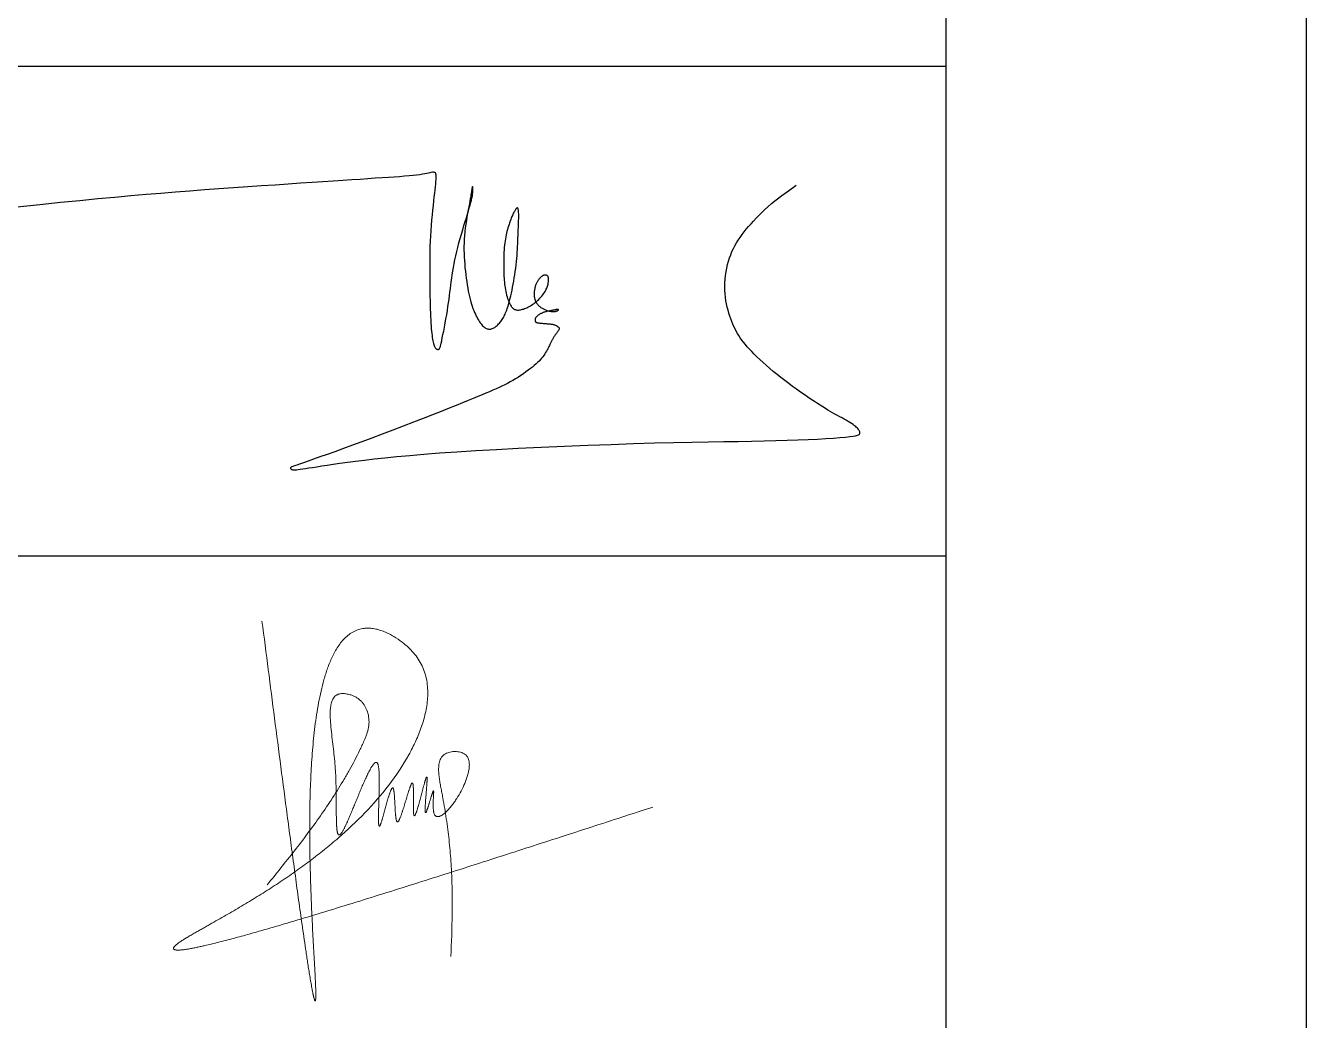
# Model space of a CAD drawing. Header units: millimetres. Extents: x 886808 to 1650903, y -1008069 to 230892.
# Drawn here: x 1070832 to 1074864, y -415841 to -412710 of the extents above; entities that cross this region are included whole.
import ezdxf

# ---------------------------------------------------------------- set-up
doc = ezdxf.new("R2010")
doc.units = ezdxf.units.MM
doc.layers.add('A-Wall', color=113, linetype='Continuous', lineweight=30)
doc.layers.add('G-ANNO-TTLB', color=6, linetype='Continuous', lineweight=18)
for name, color, linetype in [('CUA', 75, 'Continuous'), ('i_Chu', 9, 'Continuous'), ('TUONG', 1, 'Continuous')]:
    doc.layers.add(name, color=color, linetype=linetype)

# ---------------------------------------------------------------- blocks, each defined once
blk = doc.blocks.new('chu ky Y')
at = {"layer": 'i_Chu'}
blk.add_lwpolyline([(555891.4, 496110.2), (556042.5, 496132.7), (556180.5, 496152.2), (556306.6, 496169), (556421.6, 496183.4), (556526.7, 496195.7), (556622.9, 496206.4), (556711.1, 496215.6), (556792.5, 496223.8), (556867.9, 496231.2), (556938.2, 496238), (557004.3, 496244.2), (557066.8, 496249.8), (557126.7, 496255.1), (557184.6, 496260), (557241.4, 496264.6), (557297.9, 496269), (557354.7, 496273.3), (557411.5, 496277.5), (557468, 496281.5), (557523.6, 496285.3), (557578.1, 496289), (557630.9, 496292.6), (557681.6, 496296), (557729.9, 496299.2), (557775.3, 496302.2), (557817.9, 496305), (557857.9, 496307.7), (557895.3, 496310.2), (557930.4, 496312.6), (557963.1, 496314.7), (557993.7, 496316.8), (558022.2, 496318.7), (558048.9, 496320.4), (558073.6, 496322.1), (558096.5, 496323.7), (558117.5, 496325.2), (558136.7, 496326.7), (558154.1, 496328.2), (558169.8, 496329.7), (558183.8, 496331.3), (558196, 496333), (558206.7, 496334.8), (558215.9, 496336.4), (558223.9, 496338), (558230.6, 496339.5), (558236.4, 496340.7), (558241.2, 496341.6), (558245.3, 496342.2), (558248.8, 496342.4), (558251.7, 496342.1), (558254, 496341.2), (558255.8, 496339.7), (558257.2, 496337.5), (558258.2, 496334.4), (558258.7, 496330.5), (558259, 496325.6), (558258.9, 496319.7), (558258.6, 496312.7), (558258, 496304.6), (558257.1, 496295.2), (558256, 496284.7), (558254.7, 496272.8), (558253.3, 496259.6), (558251.6, 496245), (558249.8, 496229.1), (558247.9, 496211.8), (558246, 496193.6), (558244.1, 496174.4), (558242.3, 496154.6), (558240.6, 496134.3), (558239, 496113.7), (558237.7, 496093), (558236.7, 496072.4), (558236, 496051.9), (558235.4, 496031.5), (558235.1, 496011.2), (558234.9, 495991.1), (558234.9, 495971.2), (558234.9, 495951.4), (558235.1, 495931.9), (558235.2, 495912.5), (558235.5, 495893.5), (558235.7, 495874.9), (558236, 495856.8), (558236.4, 495839.3), (558236.8, 495822.5), (558237.2, 495806.5), (558237.7, 495791.4), (558238.3, 495777.2), (558238.9, 495764.1), (558239.6, 495751.8), (558240.4, 495740.4), (558241.2, 495729.9), (558242, 495720.2), (558243, 495711.2), (558244, 495703), (558245.1, 495695.5), (558246.3, 495688.7), (558247.5, 495682.6), (558248.8, 495677.1), (558250, 495672.2), (558251.3, 495667.9), (558252.6, 495664.2), (558253.8, 495661), (558255.1, 495658.3), (558256.3, 495656.1), (558257.5, 495654.3), (558258.6, 495652.9), (558259.8, 495651.8), (558260.9, 495650.9), (558262.1, 495650.3), (558263.2, 495649.8), (558264.4, 495649.4), (558265.6, 495649.2), (558266.7, 495649.1), (558267.8, 495649.1), (558268.9, 495649.2), (558270, 495649.5), (558271, 495650), (558272, 495650.6), (558272.9, 495651.5), (558273.8, 495652.8), (558274.7, 495654.7), (558275.7, 495657.6), (558276.9, 495661.6), (558278.3, 495667), (558280, 495674.1), (558281.9, 495683), (558284.3, 495694), (558286.9, 495706.7), (558289.7, 495720.9), (558292.6, 495736.1), (558295.6, 495752.1), (558298.5, 495768.4), (558301.4, 495784.8), (558304, 495800.8), (558306.3, 495816.2), (558308.5, 495831), (558310.4, 495845.3), (558312.2, 495859.3), (558313.9, 495873), (558315.6, 495886.5), (558317.3, 495900), (558319.1, 495913.5), (558321, 495927.1), (558323, 495941), (558325.3, 495955.1), (558327.8, 495969.5), (558330.5, 495984.2), (558333.6, 495999.4), (558337, 496015), (558340.7, 496031.1), (558344.9, 496047.8), (558349.4, 496064.8), (558354.1, 496082), (558359, 496099.1), (558363.9, 496116), (558368.8, 496132.5), (558373.6, 496148.3), (558378.1, 496163.2), (558382.3, 496177.2), (558386.2, 496190.1), (558389.8, 496202.1), (558393, 496213.1), (558395.8, 496223.3), (558398.2, 496232.6), (558400.2, 496241.1), (558401.7, 496248.9), (558402.8, 496255.9), (558403.6, 496262.2), (558404, 496267.7), (558404.1, 496272.6), (558404, 496276.6), (558403.8, 496279.9), (558403.4, 496282.5), (558403, 496284.3), (558402.6, 496285.3), (558402.3, 496285.6), (558401.9, 496285.1), (558401.5, 496284), (558401.1, 496282.2), (558400.6, 496279.8), (558400.1, 496276.8), (558399.6, 496273.2), (558398.9, 496269.1), (558398.2, 496264.3), (558397.3, 496258.8), (558396.3, 496252.6), (558395.1, 496245.4), (558393.7, 496237.4), (558392, 496228.3), (558390.1, 496218.1), (558388, 496206.7), (558385.6, 496194.3), (558383.1, 496181.1), (558380.6, 496167.3), (558378.2, 496152.9), (558375.9, 496138.3), (558373.9, 496123.5), (558372.1, 496108.8), (558370.8, 496094.3), (558369.8, 496079.9), (558369.2, 496065.8), (558368.9, 496051.7), (558368.9, 496037.7), (558369.2, 496023.8), (558369.7, 496009.9), (558370.5, 495995.9), (558371.6, 495981.9), (558372.8, 495968), (558374.2, 495954.1), (558375.8, 495940.4), (558377.5, 495926.9), (558379.4, 495913.8), (558381.4, 495901), (558383.5, 495888.8), (558385.7, 495877), (558388, 495865.9), (558390.5, 495855.2), (558393, 495845.1), (558395.6, 495835.4), (558398.3, 495826.2), (558401.1, 495817.4), (558404, 495809), (558407.1, 495801), (558410.2, 495793.5), (558413.4, 495786.3), (558416.6, 495779.6), (558419.8, 495773.3), (558423.1, 495767.4), (558426.3, 495762), (558429.5, 495757.1), (558432.6, 495752.6), (558435.7, 495748.5), (558438.7, 495744.9), (558441.7, 495741.7), (558444.6, 495738.9), (558447.6, 495736.4), (558450.5, 495734.3), (558453.3, 495732.6), (558456.2, 495731.1), (558459, 495729.9), (558461.9, 495729.1), (558464.8, 495728.5), (558467.7, 495728.3), (558470.6, 495728.4), (558473.5, 495728.8), (558476.6, 495729.5), (558479.6, 495730.5), (558482.7, 495731.8), (558485.9, 495733.4), (558489, 495735.3), (558492.2, 495737.5), (558495.3, 495739.9), (558498.4, 495742.5), (558501.5, 495745.4), (558504.4, 495748.5), (558507.4, 495751.7), (558510.2, 495755.1), (558512.9, 495758.7), (558515.6, 495762.5), (558518.2, 495766.3), (558520.7, 495770.3), (558523, 495774.3), (558525.3, 495778.4), (558527.5, 495782.7), (558529.6, 495787.2), (558531.7, 495792), (558533.7, 495797.1), (558535.8, 495802.7), (558537.9, 495808.9), (558540.1, 495815.6), (558542.3, 495823), (558544.7, 495831), (558547, 495839.7), (558549.4, 495849), (558551.8, 495858.8), (558554.2, 495869.2), (558556.6, 495880.1), (558558.9, 495891.6), (558561.2, 495903.4), (558563.4, 495915.7), (558565.5, 495928.2), (558567.5, 495941), (558569.3, 495953.8), (558571, 495966.6), (558572.6, 495979.3), (558573.9, 495991.9), (558575.1, 496004.2), (558576.1, 496016.2), (558576.9, 496027.9), (558577.7, 496039.5), (558578.3, 496050.9), (558578.8, 496062.1), (558579.4, 496073.2), (558579.8, 496084.2), (558580.3, 496095), (558580.8, 496105.7), (558581.2, 496116.1), (558581.6, 496126.1), (558582, 496135.7), (558582.3, 496144.7), (558582.5, 496153.1), (558582.7, 496160.7), (558582.7, 496167.5), (558582.7, 496173.5), (558582.6, 496178.7), (558582.4, 496183.3), (558582.1, 496187.2), (558581.8, 496190.6), (558581.5, 496193.3), (558581.1, 496195.6), (558580.6, 496197.5), (558580.2, 496198.9), (558579.7, 496200), (558579.2, 496200.8), (558578.7, 496201.3), (558578.2, 496201.7), (558577.7, 496201.8), (558577.1, 496201.9), (558576.6, 496201.9), (558576.1, 496201.7), (558575.5, 496201.5), (558574.9, 496201.1), (558574.2, 496200.5), (558573.4, 496199.6), (558572.5, 496198.5), (558571.4, 496197.2), (558570.2, 496195.5), (558568.9, 496193.4), (558567.4, 496191), (558565.8, 496188.2), (558564, 496185.1), (558562.2, 496181.4), (558560.2, 496177.4), (558558.2, 496172.8), (558556.1, 496167.8), (558553.9, 496162.4), (558551.7, 496156.5), (558549.4, 496150.4), (558547.2, 496144), (558545, 496137.4), (558542.8, 496130.7), (558540.7, 496123.9), (558538.7, 496117.1), (558536.8, 496110.2), (558535.1, 496103.2), (558533.4, 496096.1), (558531.9, 496088.7), (558530.5, 496081.1), (558529.2, 496073.2), (558528.1, 496064.9), (558527.2, 496056.2), (558526.4, 496047.2), (558525.8, 496037.9), (558525.2, 496028.6), (558524.8, 496019.1), (558524.5, 496009.7), (558524.3, 496000.5), (558524.1, 495991.4), (558524.1, 495982.6), (558524, 495974.1), (558524.1, 495965.8), (558524.2, 495957.8), (558524.4, 495949.9), (558524.6, 495942.1), (558525, 495934.4), (558525.5, 495926.8), (558526.1, 495919.3), (558526.7, 495911.8), (558527.5, 495904.3), (558528.5, 495897), (558529.6, 495889.7), (558530.8, 495882.5), (558532.2, 495875.4), (558533.8, 495868.5), (558535.5, 495861.6), (558537.4, 495855), (558539.5, 495848.6), (558541.6, 495842.5), (558543.8, 495836.7), (558546.1, 495831.4), (558548.4, 495826.6), (558550.7, 495822.2), (558552.9, 495818.5), (558555.1, 495815.2), (558557.4, 495812.5), (558559.6, 495810.2), (558561.9, 495808.3), (558564.2, 495806.8), (558566.7, 495805.6), (558569.2, 495804.6), (558571.8, 495803.8), (558574.5, 495803.3), (558577.4, 495803), (558580.4, 495802.9), (558583.5, 495803), (558586.8, 495803.4), (558590.3, 495803.9), (558593.9, 495804.7), (558597.7, 495805.7), (558601.7, 495806.9), (558605.8, 495808.4), (558610.1, 495810.1), (558614.5, 495812.1), (558619, 495814.3), (558623.6, 495816.7), (558628.3, 495819.4), (558633.1, 495822.4), (558637.9, 495825.6), (558642.7, 495829), (558647.5, 495832.6), (558652.2, 495836.5), (558656.8, 495840.4), (558661.2, 495844.6), (558665.5, 495848.8), (558669.5, 495853.2), (558673.3, 495857.7), (558676.9, 495862.2), (558680.2, 495866.7), (558683.3, 495871.2), (558686, 495875.7), (558688.5, 495880.1), (558690.7, 495884.4), (558692.5, 495888.6), (558694.1, 495892.7), (558695.4, 495896.6), (558696.5, 495900.4), (558697.3, 495904), (558698, 495907.4), (558698.5, 495910.7), (558698.9, 495913.7), (558699.2, 495916.6), (558699.4, 495919.3), (558699.5, 495921.9), (558699.4, 495924.2), (558699.3, 495926.4), (558699.1, 495928.3), (558698.8, 495930.1), (558698.4, 495931.7), (558697.9, 495933.1), (558697.4, 495934.3), (558696.7, 495935.4), (558695.9, 495936.3), (558695.1, 495937.1), (558694.1, 495937.7), (558693, 495938.3), (558691.8, 495938.7), (558690.5, 495939), (558689, 495939.2), (558687.5, 495939.3), (558685.9, 495939.3), (558684.2, 495939.2), (558682.6, 495938.9), (558680.9, 495938.5), (558679.2, 495938), (558677.5, 495937.3), (558675.8, 495936.4), (558674.2, 495935.4), (558672.6, 495934.3), (558671, 495933), (558669.4, 495931.6), (558667.9, 495930.1), (558666.4, 495928.5), (558664.9, 495926.8), (558663.4, 495925), (558661.9, 495923.1), (558660.5, 495921.1), (558659.1, 495919.1), (558657.7, 495916.9), (558656.3, 495914.7), (558654.9, 495912.4), (558653.6, 495910), (558652.3, 495907.5), (558651.1, 495904.9), (558649.9, 495902.2), (558648.7, 495899.3), (558647.7, 495896.3), (558646.7, 495893.2), (558645.9, 495889.8), (558645.2, 495886.3), (558644.6, 495882.6), (558644.1, 495878.9), (558643.7, 495875.1), (558643.4, 495871.4), (558643.2, 495867.7), (558643.2, 495864.2), (558643.3, 495860.8), (558643.4, 495857.7), (558643.7, 495854.8), (558644.1, 495852), (558644.6, 495849.4), (558645.2, 495846.9), (558646, 495844.6), (558646.8, 495842.2), (558647.7, 495839.9), (558648.7, 495837.6), (558649.9, 495835.4), (558651.1, 495833.1), (558652.4, 495830.9), (558653.9, 495828.6), (558655.4, 495826.5), (558657.1, 495824.4), (558658.8, 495822.4), (558660.7, 495820.4), (558662.7, 495818.5), (558664.8, 495816.7), (558667, 495815), (558669.2, 495813.3), (558671.6, 495811.7), (558674, 495810.2), (558676.5, 495808.7), (558679.1, 495807.3), (558681.7, 495805.9), (558684.4, 495804.6), (558687.1, 495803.4), (558689.9, 495802.2), (558692.7, 495801.2), (558695.6, 495800.3), (558698.5, 495799.5), (558701.4, 495798.9), (558704.4, 495798.4), (558707.3, 495797.9), (558710.1, 495797.6), (558712.9, 495797.4), (558715.5, 495797.3), (558718, 495797.3), (558720.4, 495797.3), (558722.5, 495797.4), (558724.5, 495797.6), (558726.2, 495797.8), (558727.9, 495798.1), (558729.3, 495798.4), (558730.7, 495798.8), (558731.9, 495799.2), (558733.1, 495799.7), (558734.1, 495800.2), (558735.1, 495800.7), (558735.9, 495801.3), (558736.7, 495801.8), (558737.4, 495802.3), (558737.9, 495802.9), (558738.3, 495803.4), (558738.7, 495803.8), (558738.8, 495804.2), (558738.9, 495804.5), (558738.9, 495804.8), (558738.7, 495805.1), (558738.4, 495805.2), (558738, 495805.4), (558737.6, 495805.5), (558737, 495805.5), (558736.4, 495805.5), (558735.6, 495805.4), (558734.7, 495805.3), (558733.7, 495805.2), (558732.5, 495805), (558731.1, 495804.7), (558729.6, 495804.5), (558727.9, 495804.1), (558725.9, 495803.8), (558723.7, 495803.3), (558721.4, 495802.9), (558718.9, 495802.4), (558716.2, 495801.9), (558713.5, 495801.4), (558710.6, 495800.8), (558707.7, 495800.3), (558704.7, 495799.7), (558701.7, 495799.1), (558698.6, 495798.5), (558695.6, 495797.9), (558692.6, 495797.2), (558689.7, 495796.5), (558686.8, 495795.7), (558684, 495794.9), (558681.3, 495794), (558678.8, 495793.1), (558676.3, 495792.1), (558673.9, 495791.1), (558671.6, 495790), (558669.4, 495788.9), (558667.2, 495787.7), (558665.1, 495786.6), (558663.1, 495785.4), (558661.2, 495784.2), (558659.3, 495783), (558657.6, 495781.7), (558655.9, 495780.5), (558654.4, 495779.2), (558653, 495777.9), (558651.7, 495776.7), (558650.6, 495775.4), (558649.6, 495774.1), (558648.8, 495772.8), (558648.1, 495771.6), (558647.6, 495770.3), (558647.1, 495768.9), (558646.8, 495767.6), (558646.6, 495766.2), (558646.5, 495764.8), (558646.6, 495763.4), (558646.7, 495762), (558647, 495760.7), (558647.4, 495759.4), (558648, 495758.2), (558648.7, 495757.1), (558649.6, 495756.1), (558650.6, 495755.3), (558651.9, 495754.5), (558653.3, 495753.9), (558655, 495753.4), (558656.9, 495753), (558659.1, 495752.6), (558661.5, 495752.3), (558664.3, 495752), (558667.3, 495751.6), (558670.7, 495751.3), (558674.2, 495751), (558677.9, 495750.7), (558681.8, 495750.3), (558685.7, 495750), (558689.7, 495749.7), (558693.6, 495749.4), (558697.5, 495749), (558701.2, 495748.7), (558704.9, 495748.4), (558708.4, 495748), (558711.7, 495747.6), (558714.9, 495747.1), (558717.8, 495746.5), (558720.5, 495745.9), (558722.9, 495745.2), (558725, 495744.4), (558726.9, 495743.6), (558728.7, 495742.7), (558730.2, 495741.8), (558731.6, 495740.9), (558732.9, 495740), (558734.1, 495739.2), (558735.2, 495738.4), (558736.2, 495737.7), (558737.2, 495736.9), (558738, 495736.2), (558738.8, 495735.5), (558739.5, 495734.8), (558740, 495734.1), (558740.5, 495733.3), (558740.9, 495732.5), (558741.1, 495731.6), (558741.1, 495730.6), (558741, 495729.5), (558740.7, 495728.3), (558740.2, 495726.9), (558739.4, 495725.3), (558738.3, 495723.5), (558737, 495721.5), (558735.4, 495719.3), (558733.6, 495716.9), (558731.7, 495714.4), (558729.8, 495711.8), (558727.8, 495709.1), (558725.8, 495706.4), (558724, 495703.7), (558722.2, 495701), (558720.6, 495698.4), (558719.1, 495695.8), (558717.7, 495693.3), (558716.3, 495690.8), (558715, 495688.3), (558713.8, 495685.9), (558712.6, 495683.5), (558711.3, 495681.1), (558710.1, 495678.7), (558708.8, 495676.2), (558707.4, 495673.6), (558706, 495670.8), (558704.4, 495667.7), (558702.6, 495664.4), (558700.7, 495660.6), (558698.6, 495656.5), (558696.3, 495651.9), (558693.7, 495647.1), (558690.8, 495642), (558687.7, 495636.7), (558684.3, 495631.3), (558680.6, 495625.8), (558676.6, 495620.2), (558672.2, 495614.7), (558667.4, 495609.1), (558662.3, 495603.5), (558656.6, 495597.9), (558650.5, 495592.1), (558643.8, 495586.2), (558636.5, 495580.2), (558628.6, 495574), (558620.1, 495567.5), (558611.1, 495560.9), (558601.5, 495554.2), (558591.5, 495547.6), (558581.3, 495540.9), (558570.8, 495534.4), (558560.2, 495528.1), (558549.5, 495522.1), (558538.9, 495516.3), (558528.2, 495510.8), (558517.2, 495505.5), (558505.9, 495500.2), (558494.1, 495494.9), (558481.7, 495489.5), (558468.5, 495483.9), (558454.5, 495477.9), (558439.4, 495471.6), (558422.9, 495464.7), (558404.9, 495457.3), (558384.9, 495449.1), (558362.8, 495440.1), (558338.1, 495430.2), (558310.7, 495419.2), (558280.2, 495407.1), (558246.4, 495393.9), (558209.9, 495379.6), (558171.4, 495364.6), (558131.4, 495349.2), (558090.7, 495333.6), (558049.8, 495318), (558009.4, 495302.8), (557970.2, 495288.2), (557932.8, 495274.4), (557897.5, 495261.5), (557864.4, 495249.6), (557833.8, 495238.7), (557806, 495228.9), (557781.2, 495220.2), (557759.6, 495212.6), (557741.4, 495206.3), (557726.7, 495201.2), (557715.3, 495197.2), (557706.7, 495194.1), (557700.6, 495191.8), (557696.4, 495190), (557693.8, 495188.7), (557692.3, 495187.6), (557691.6, 495186.5), (557691.3, 495185.3), (557691.4, 495184.1), (557691.9, 495182.9), (557693, 495181.7), (557694.7, 495180.6), (557697, 495179.8), (557700, 495179.1), (557703.8, 495178.8), (557708.5, 495178.8), (557714.2, 495179.2), (557721, 495179.9), (557729.1, 495180.9), (557738.7, 495182.3), (557749.8, 495184), (557762.6, 495186), (557777.3, 495188.3), (557794.1, 495191), (557812.9, 495193.9), (557834.1, 495197.1), (557857.8, 495200.5), (557884, 495204.2), (557913.1, 495208.1), (557945, 495212.2), (557979.9, 495216.5), (558018.1, 495221), (558060, 495225.5), (558106, 495230.2), (558156.7, 495235), (558212.4, 495239.8), (558273.7, 495244.6), (558341.1, 495249.3), (558414.9, 495254), (558495.4, 495258.6), (558581.2, 495263), (558670.6, 495267.3), (558761.9, 495271.2), (558853.5, 495274.9), (558943.7, 495278.2), (559030.8, 495281.1), (559113.1, 495283.5), (559189.2, 495285.4), (559259.5, 495286.9), (559324.4, 495288.1), (559384.5, 495289.1), (559440.3, 495289.9), (559492.5, 495290.8), (559541.5, 495291.7), (559587.9, 495292.7), (559632.2, 495294), (559674.1, 495295.6), (559713.4, 495297.3), (559749.8, 495299.1), (559782.9, 495301), (559812.4, 495303), (559838, 495304.9), (559859.4, 495306.8), (559876.5, 495308.6), (559889.7, 495310.3), (559899.4, 495311.9), (559906.2, 495313.5), (559910.6, 495315.1), (559913.3, 495316.7), (559914.7, 495318.3), (559915.3, 495320), (559915.6, 495321.7), (559915.8, 495323.5), (559915.6, 495325.4), (559915.2, 495327.4), (559914.5, 495329.5), (559913.4, 495331.8), (559912, 495334.2), (559910.1, 495336.8), (559907.9, 495339.6), (559905.2, 495342.5), (559902, 495345.7), (559898.3, 495349), (559894, 495352.4), (559889.1, 495356.1), (559883.5, 495359.9), (559877.3, 495363.8), (559870.3, 495368), (559862.7, 495372.3), (559854.6, 495376.7), (559846.1, 495381.3), (559837.2, 495386.1), (559828, 495391), (559818.7, 495396), (559809.4, 495401.2), (559800.1, 495406.6), (559790.6, 495412.1), (559781, 495418), (559771.1, 495424.2), (559760.7, 495430.8), (559749.8, 495437.9), (559738.1, 495445.6), (559725.7, 495453.9), (559712.4, 495462.9), (559698.4, 495472.6), (559683.7, 495482.7), (559668.6, 495493.4), (559653.2, 495504.5), (559637.7, 495515.9), (559622.3, 495527.5), (559607, 495539.4), (559592.1, 495551.3), (559577.6, 495563.2), (559563.7, 495575.1), (559550.2, 495586.9), (559537.4, 495598.4), (559525.2, 495609.7), (559513.8, 495620.6), (559503.1, 495631.1), (559493.3, 495641), (559484.3, 495650.6), (559476.1, 495659.7), (559468.4, 495668.6), (559461.4, 495677.3), (559454.9, 495685.8), (559448.8, 495694.3), (559443.2, 495702.8), (559437.9, 495711.5), (559432.8, 495720.2), (559428.1, 495729.2), (559423.6, 495738.4), (559419.3, 495747.9), (559415.3, 495757.8), (559411.4, 495768.1), (559407.7, 495778.8), (559404.1, 495790.1), (559400.8, 495801.8), (559397.7, 495813.9), (559394.9, 495826.5), (559392.5, 495839.5), (559390.5, 495852.8), (559389.1, 495866.5), (559388.3, 495880.5), (559388.1, 495894.7), (559388.5, 495909.2), (559389.5, 495923.7), (559391.1, 495938.2), (559393.2, 495952.6), (559395.9, 495966.8), (559399, 495980.6), (559402.6, 495994), (559406.7, 496006.9), (559411.2, 496019.2), (559416.1, 496031.2), (559421.5, 496042.8), (559427.4, 496054.1), (559433.7, 496065.2), (559440.5, 496076), (559447.7, 496086.8), (559455.4, 496097.5), (559463.6, 496108.1), (559472.2, 496118.7), (559481.1, 496129.3), (559490.5, 496139.9), (559500.2, 496150.6), (559510.2, 496161.2), (559520.5, 496171.9), (559531.1, 496182.8), (559542.7, 496194), (559555.8, 496206.1), (559571.2, 496219.2), (559589.4, 496233.8), (559611.1, 496250.3), (559636.9, 496268.9), (559667.6, 496290.1)], dxfattribs=at)

msp = doc.modelspace()

# ---------------------------------------------------------------- linework, layer by layer
at = {"layer": 'A-Wall', "linetype": 'Continuous', "transparency": 33554636}
msp.add_line((1073729.1, -385411.5), (1073729.1, -430497.4), dxfattribs=at)
at = {"layer": 'CUA', "color": 4, "transparency": 33554636}
for p, q in [((1061942, -412837.9), (1073729.1, -412837.9)), ((1061942, -412837.9), (1073729.1, -412837.9)), ((1061942.1, -412837.9), (1073729.1, -412837.9)), ((1061942, -414379.1), (1073729.1, -414379.1))]:
    msp.add_line(p, q, dxfattribs=at)
at = {"layer": 'Defpoints', "transparency": 33554636}
msp.add_lwpolyline([(1007896.1, -431632.4), (1074864.1, -431632.4), (1074864.1, -384276.5), (1007896.1, -384276.5)], close=True, dxfattribs=at)
at = {"layer": 'G-ANNO-TTLB', "lineweight": 9, "transparency": 33554636}
for points, knots in [([(1071575.8, -414584.2), (1071582.4, -414635.1), (1071595.5, -414737.1), (1071615.3, -414890), (1071635.2, -415042.9), (1071651.9, -415170.3), (1071665.4, -415272.2), (1071675.6, -415348.6), (1071686, -415424.9), (1071694.8, -415488.6), (1071702, -415539.5), (1071707.4, -415577.6), (1071712.1, -415609.4), (1071715.9, -415634.8), (1071718.8, -415653.9), (1071721.7, -415672.9), (1071724.2, -415688.8), (1071726.3, -415701.5), (1071727.9, -415711), (1071729.5, -415720.5), (1071731.2, -415730), (1071732.6, -415737.9), (1071733.8, -415744.2), (1071734.7, -415748.9), (1071735.5, -415752.8), (1071736.1, -415756), (1071736.6, -415758.4), (1071737.1, -415760.7), (1071737.6, -415763.1), (1071738.1, -415765.5), (1071738.6, -415767.4), (1071739, -415768.9), (1071739.4, -415770), (1071739.8, -415771.1), (1071740.1, -415772.2), (1071740.5, -415773.4), (1071740.7, -415774.4), (1071740.9, -415775.1), (1071740.9, -415775.6), (1071741, -415776), (1071741.1, -415776.6), (1071741.2, -415777.2), (1071741.4, -415777.8), (1071741.6, -415778.4), (1071741.9, -415778.8), (1071742.2, -415779.1), (1071742.4, -415779.2), (1071742.7, -415779.4), (1071743.1, -415779.5), (1071743.5, -415779.6), (1071743.9, -415779.5), (1071744.1, -415779.4), (1071744.3, -415779.3), (1071744.5, -415779), (1071744.7, -415778.6), (1071744.8, -415777.9), (1071744.8, -415777.2), (1071744.8, -415776.5), (1071744.8, -415776), (1071744.8, -415775.5), (1071744.8, -415774.9), (1071744.8, -415774.3), (1071744.9, -415773.4), (1071744.9, -415772.4), (1071745.1, -415770.9), (1071745.3, -415769.1), (1071745.4, -415766.8), (1071745.5, -415764.5), (1071745.5, -415762), (1071745.4, -415759.5), (1071745.4, -415757), (1071745.3, -415753.8), (1071745.2, -415749.9), (1071745.1, -415743.7), (1071744.8, -415735.8), (1071744.4, -415726.4), (1071743.8, -415713.8), (1071743, -415698.1), (1071742, -415679.3), (1071741, -415660.5), (1071739.5, -415635.4), (1071737.8, -415604), (1071735.8, -415566.3), (1071733.9, -415528.7), (1071732.1, -415491), (1071730, -415440.7), (1071727.9, -415377.9), (1071726.3, -415302.5), (1071725.8, -415227.1), (1071726.7, -415151.6), (1071729.2, -415076.3), (1071733.7, -415000.9), (1071740.8, -414925.8), (1071751.5, -414851.1), (1071764.5, -414789.6), (1071778.9, -414741.4), (1071792.3, -414706.1), (1071809.3, -414672.3), (1071831.4, -414641.5), (1071855.8, -414621), (1071879, -414610.7), (1071892.7, -414607.8), (1071901.7, -414606.9), (1071907.2, -414606.6), (1071916.7, -414606.7), (1071930.3, -414608.3), (1071946.1, -414612.3), (1071961.5, -414617.9), (1071976.4, -414624.7), (1071995.5, -414635.2), (1072015.8, -414649), (1072036.5, -414666.6), (1072053.6, -414684.1), (1072068.4, -414703.7), (1072084.3, -414732.3), (1072096.5, -414771.6), (1072099.1, -414820.7), (1072092.5, -414869.3), (1072079.2, -414916.5), (1072060.8, -414961.8), (1072028.7, -415025), (1071976.8, -415102.4), (1071901.3, -415189.2), (1071831.4, -415254.8), (1071772.6, -415303.9), (1071727.2, -415339.1), (1071680.8, -415372.9), (1071633.4, -415405.4), (1071585.2, -415436.7), (1071544.5, -415461.8), (1071511.7, -415481.5), (1071487, -415496.1), (1071462.1, -415510.5), (1071437.2, -415524.7), (1071416.3, -415536.5), (1071399.7, -415545.9), (1071387.2, -415553), (1071374.7, -415560.1), (1071362.2, -415567.2), (1071351.9, -415573.2), (1071343.6, -415578.1), (1071335.9, -415582.7), (1071328.4, -415587.3), (1071321.3, -415591.9), (1071316, -415595.5), (1071311.7, -415598.6), (1071308.3, -415601.2), (1071305.9, -415603.2), (1071303.9, -415605), (1071302.3, -415606.5), (1071301.2, -415607.6), (1071300.2, -415608.8), (1071299.2, -415610.1), (1071298.3, -415611.4), (1071297.7, -415612.6), (1071297.3, -415613.7), (1071297.2, -415614.3), (1071297.3, -415614.9), (1071297.3, -415615.4), (1071297.6, -415616.3), (1071298.4, -415617.5), (1071299.7, -415618.4), (1071301, -415618.8), (1071302, -415619.1), (1071303.1, -415619.4), (1071304.4, -415619.6), (1071306, -415619.8), (1071307.6, -415619.9), (1071309.7, -415620.1), (1071312.3, -415620.1), (1071315.5, -415620), (1071318.7, -415619.8), (1071321.9, -415619.5), (1071326.1, -415619.1), (1071331.4, -415618.5), (1071337.7, -415617.6), (1071344, -415616.6), (1071350.3, -415615.5), (1071358.6, -415614), (1071369, -415611.9), (1071381.5, -415609.2), (1071398.1, -415605.5), (1071418.7, -415600.6), (1071443.5, -415594.4), (1071468.1, -415588), (1071501, -415579.2), (1071541.9, -415567.9), (1071590.9, -415553.9), (1071639.9, -415539.6), (1071688.7, -415525.1), (1071753.8, -415505.5), (1071835, -415480.7), (1071932.4, -415450.4), (1072029.7, -415419.9), (1072126.9, -415389.1), (1072256.4, -415347.8), (1072418.1, -415295.7), (1072612.1, -415233), (1072741.4, -415191.1), (1072806.1, -415170.1)], [0, 0, 0, 0, 1.008032, 2.016064, 3.024096, 4.032127, 4.536143, 5.040159, 5.544175, 6.048191, 6.300199, 6.552207, 6.804215, 6.930219, 7.056223, 7.182227, 7.308231, 7.371233, 7.434235, 7.497237, 7.560239, 7.623241, 7.654742, 7.686243, 7.717744, 7.733494, 7.749245, 7.764995, 7.780746, 7.796496, 7.812247, 7.820122, 7.827997, 7.835873, 7.843748, 7.851623, 7.859498, 7.863436, 7.865405, 7.867374, 7.871311, 7.875249, 7.879186, 7.883124, 7.887062, 7.889031, 7.890999, 7.892968, 7.894937, 7.898875, 7.900843, 7.902812, 7.904781, 7.90675, 7.910687, 7.914625, 7.918563, 7.9225, 7.924469, 7.926438, 7.930376, 7.934313, 7.938251, 7.946126, 7.954001, 7.969752, 7.985502, 8.001253, 8.017003, 8.032754, 8.048504, 8.064255, 8.095078, 8.125902, 8.187549, 8.249197, 8.310844, 8.434139, 8.557433, 8.680728, 8.804022, 9.050612, 9.297201, 9.54379, 9.790379, 10.036968, 10.530147, 11.023325, 11.516504, 12.009682, 12.50286, 12.996039, 13.489217, 13.982396, 14.475574, 14.722163, 14.968752, 15.215342, 15.461931, 15.70852, 15.831815, 15.955109, 15.981789, 16.008468, 16.061827, 16.168545, 16.275263, 16.381981, 16.488699, 16.595417, 16.808853, 16.968639, 17.128424, 17.28821, 17.447996, 17.767568, 18.08714, 18.406711, 18.726283, 19.045855, 19.365426, 20.116469, 20.867512, 21.618554, 21.994075, 22.369597, 22.745118, 23.120639, 23.49616, 23.871682, 24.059442, 24.247203, 24.434964, 24.622724, 24.810485, 24.904365, 24.998245, 25.092126, 25.186006, 25.279886, 25.326827, 25.373767, 25.457087, 25.498748, 25.540408, 25.582069, 25.602899, 25.623729, 25.644559, 25.654974, 25.665389, 25.675805, 25.68622, 25.696635, 25.70705, 25.712257, 25.717465, 25.720069, 25.722672, 25.72788, 25.738295, 25.74871, 25.759125, 25.764333, 25.76954, 25.779955, 25.790371, 25.800786, 25.811201, 25.832031, 25.852861, 25.873691, 25.894522, 25.915352, 25.957012, 25.998673, 26.040333, 26.081993, 26.123654, 26.206974, 26.290295, 26.373616, 26.540258, 26.706899, 26.873541, 27.040182, 27.373465, 27.706748, 28.040031, 28.373315, 28.706598, 29.373164, 30.03973, 30.706296, 31.372862, 32.039429, 33.372561, 34.705693, 36.038826, 36.038826, 36.038826, 36.038826]), ([(1071592.2, -415414.7), (1071621, -415379.1), (1071678.4, -415308), (1071747.3, -415216.7), (1071798.7, -415141), (1071828.8, -415092.4), (1071851.6, -415052.7), (1071867.8, -415022.6), (1071880.7, -414997), (1071890.6, -414976.4), (1071896.1, -414964.3), (1071899.8, -414955.7), (1071902.5, -414948.8), (1071907, -414936.7), (1071911.8, -414918.8), (1071913.6, -414896.5), (1071910.3, -414875.3), (1071902.8, -414856), (1071893.5, -414842.2), (1071884.3, -414832.8), (1071876.4, -414826.7), (1071867.8, -414821.8), (1071858.1, -414817.6), (1071847.2, -414814.4), (1071837.3, -414812.8), (1071829.3, -414812.6), (1071823.3, -414813), (1071818.4, -414814.1), (1071814.6, -414815.4), (1071810.5, -414817.4), (1071805.4, -414821), (1071800.4, -414827), (1071796.8, -414833.8), (1071793.5, -414843.6), (1071791.3, -414856.3), (1071790.4, -414871.8), (1071790.7, -414887.2), (1071791.9, -414907.8), (1071794.4, -414933.4), (1071798, -414964.1), (1071801.6, -414994.7), (1071804.8, -415025.5), (1071807.1, -415054.9), (1071808.5, -415082.9), (1071809.2, -415109.6), (1071809.5, -415131.8), (1071809.6, -415149.6), (1071809.6, -415162.9), (1071809.7, -415176.3), (1071809.8, -415189.6), (1071809.9, -415203), (1071810.2, -415214.1), (1071810.5, -415223), (1071810.8, -415228.5), (1071811.1, -415233), (1071811.4, -415236.3), (1071811.7, -415239.6), (1071812.2, -415242.9), (1071812.6, -415245.6), (1071813, -415247.8), (1071813.4, -415249.5), (1071813.8, -415251.1), (1071814.2, -415252.4), (1071814.6, -415253.4), (1071815.1, -415254.5), (1071815.7, -415255.7), (1071816.7, -415256.8), (1071817.6, -415257.4), (1071818.4, -415257.7), (1071819.2, -415257.7), (1071820.1, -415257.5), (1071820.9, -415257.1), (1071821.8, -415256.5), (1071822.7, -415255.8), (1071823.4, -415255), (1071824.2, -415254.2), (1071825.1, -415253.1), (1071826.2, -415251.7), (1071827.2, -415250.1), (1071828.7, -415247.8), (1071830.4, -415244.9), (1071832.4, -415241.4), (1071834.3, -415237.8), (1071836.1, -415234.2), (1071838.5, -415229.3), (1071841.4, -415223.2), (1071844.7, -415215.8), (1071848, -415208.4), (1071851.2, -415200.9), (1071855.5, -415191), (1071860.7, -415178.5), (1071866.8, -415163.5), (1071873, -415148.4), (1071879.2, -415133.4), (1071885.4, -415118.4), (1071891.7, -415103.5), (1071897.1, -415091.1), (1071901.6, -415081.2), (1071905, -415073.9), (1071908.5, -415066.5), (1071912.1, -415059.3), (1071915.3, -415053.3), (1071917.9, -415048.6), (1071920, -415045.1), (1071922.1, -415041.6), (1071924.4, -415038.3), (1071926.5, -415035.6), (1071928.2, -415033.5), (1071929.6, -415032.1), (1071930.9, -415031), (1071932.1, -415030.2), (1071933, -415029.7), (1071933.8, -415029.4), (1071934.4, -415029.2), (1071934.9, -415029.1), (1071935.4, -415029.1), (1071936.1, -415029.2), (1071937, -415029.5), (1071937.9, -415030), (1071938.6, -415030.7), (1071939.3, -415031.5), (1071939.8, -415032.3), (1071940.2, -415033.3), (1071940.8, -415034.5), (1071941.3, -415036), (1071941.7, -415037.7), (1071942.2, -415039.7), (1071942.7, -415042.2), (1071943.2, -415045.4), (1071943.7, -415049.5), (1071944.2, -415054.7), (1071944.6, -415061), (1071944.9, -415067.3), (1071945.1, -415073.5), (1071945.2, -415079.8), (1071945.3, -415088.2), (1071945.2, -415098.7), (1071944.9, -415115.4), (1071944.5, -415132.1), (1071943.9, -415148.9), (1071943.5, -415161.4), (1071943.2, -415171.9), (1071943, -415180.2), (1071942.8, -415186.5), (1071942.7, -415192.8), (1071942.6, -415199.1), (1071942.5, -415205.4), (1071942.6, -415210.6), (1071942.6, -415214.2), (1071942.7, -415216.4), (1071942.7, -415218), (1071942.8, -415219.5), (1071942.9, -415220.8), (1071943, -415221.8), (1071943.1, -415222.8), (1071943.3, -415223.8), (1071943.4, -415224.8), (1071943.5, -415225.5), (1071943.6, -415226), (1071943.6, -415226.5), (1071943.7, -415226.9), (1071943.7, -415227.5), (1071943.8, -415228.2), (1071944.1, -415229), (1071944.6, -415229.5), (1071945.2, -415229.7), (1071945.7, -415229.7), (1071946, -415229.7), (1071946.2, -415229.6), (1071946.5, -415229.5), (1071946.8, -415229.2), (1071947, -415228.9), (1071947.3, -415228.4), (1071947.5, -415227.9), (1071947.7, -415227.3), (1071947.9, -415226.8), (1071948.1, -415226.1), (1071948.5, -415225.3), (1071948.8, -415224.5), (1071949.1, -415223.7), (1071949.5, -415222.8), (1071949.9, -415221.9), (1071950.4, -415220.7), (1071950.9, -415219.2), (1071951.7, -415216.6), (1071952.7, -415213.4), (1071953.9, -415209.5), (1071955, -415205.7), (1071956.5, -415200.6), (1071958.3, -415194.1), (1071960.4, -415186.4), (1071962.6, -415178.6), (1071964.7, -415170.9), (1071966.8, -415163.1), (1071969, -415155.4), (1071971.2, -415147.7), (1071973.1, -415141.3), (1071974.7, -415136.2), (1071975.9, -415132.4), (1071977.2, -415128.5), (1071978.5, -415124.7), (1071979.7, -415121.6), (1071980.7, -415119.1), (1071981.5, -415117.4), (1071982.3, -415115.9), (1071982.8, -415114.7), (1071983.2, -415113.9), (1071983.5, -415113.2), (1071983.8, -415112.5), (1071984.2, -415111.7), (1071984.6, -415111), (1071985.1, -415110.5), (1071985.5, -415110.2), (1071985.9, -415110), (1071986.5, -415109.7), (1071987.4, -415109.6), (1071988.4, -415109.9), (1071989.1, -415110.6), (1071989.5, -415111.5), (1071989.8, -415112.5), (1071990, -415113.7), (1071990.2, -415114.7), (1071990.4, -415115.6), (1071990.7, -415116.8), (1071990.9, -415118.1), (1071991.3, -415119.8), (1071991.6, -415122), (1071992, -415124.9), (1071992.3, -415128.4), (1071992.6, -415131.9), (1071992.9, -415135.3), (1071993.1, -415138.8), (1071993.4, -415143.4), (1071993.7, -415149.2), (1071994.1, -415156.2), (1071994.5, -415163.1), (1071994.8, -415170.1), (1071995.2, -415177), (1071995.6, -415184), (1071996.1, -415189.8), (1071996.4, -415194.4), (1071996.8, -415197.8), (1071997.2, -415201.3), (1071997.6, -415204.3), (1071998, -415206.5), (1071998.3, -415208.2), (1071998.6, -415209.8), (1071998.9, -415211.2), (1071999.2, -415212.3), (1071999.5, -415213.2), (1071999.9, -415214.1), (1072000.3, -415215), (1072000.7, -415215.7), (1072001.1, -415216.1), (1072001.4, -415216.4), (1072001.7, -415216.5), (1072001.9, -415216.6), (1072002.2, -415216.6), (1072002.5, -415216.6), (1072003, -415216.4), (1072003.7, -415216.1), (1072004.8, -415215.2), (1072005.8, -415214.1), (1072006.6, -415212.9), (1072007.1, -415211.9), (1072007.4, -415211), (1072007.8, -415210.1), (1072008.4, -415208.9), (1072009.5, -415206.6), (1072010.9, -415203.3), (1072012.5, -415199.4), (1072014, -415195.4), (1072015.3, -415191.4), (1072016.7, -415187.3), (1072018.1, -415183.3), (1072019.8, -415177.9), (1072021.9, -415171.1), (1072024.4, -415163), (1072026.9, -415154.8), (1072029.3, -415146.7), (1072031.8, -415138.5), (1072033.9, -415131.7), (1072035.6, -415126.3), (1072036.8, -415122.2), (1072038.2, -415118.2), (1072039.5, -415114.1), (1072040.6, -415110.7), (1072041.5, -415108.1), (1072042.3, -415106.1), (1072043.2, -415104.2), (1072043.9, -415102.6), (1072044.4, -415101.3), (1072044.8, -415100.3), (1072045.2, -415099.4), (1072045.4, -415098.7), (1072045.7, -415098), (1072046, -415097.2), (1072046.4, -415096.2), (1072047, -415095.3), (1072048.1, -415094.4), (1072049.8, -415093.9), (1072050.7, -415094.7), (1072051.1, -415095.7), (1072051.2, -415096.8), (1072051.3, -415097.7), (1072051.4, -415098.3), (1072051.4, -415098.9), (1072051.5, -415099.7), (1072051.7, -415101), (1072051.9, -415102.6), (1072052.1, -415104.4), (1072052.2, -415106.2), (1072052.3, -415107.8), (1072052.4, -415109.4), (1072052.5, -415111.7), (1072052.6, -415114.6), (1072052.6, -415117.9), (1072052.6, -415121.3), (1072052.7, -415125.7), (1072052.7, -415131.2), (1072052.6, -415137.9), (1072052.6, -415144.6), (1072052.5, -415151.2), (1072052.5, -415157.9), (1072052.4, -415164.6), (1072052.4, -415170.1), (1072052.5, -415174.6), (1072052.6, -415177.9), (1072052.7, -415181.4), (1072052.8, -415184.2), (1072052.9, -415186.3), (1072053, -415187.9), (1072053.2, -415189.4), (1072053.3, -415190.7), (1072053.5, -415191.8), (1072053.6, -415192.7), (1072053.7, -415193.5), (1072053.9, -415194.2), (1072054, -415194.9), (1072054.2, -415195.7), (1072054.5, -415196.4), (1072054.7, -415196.8), (1072054.9, -415197), (1072055.1, -415197.1), (1072055.3, -415197.1), (1072055.6, -415197), (1072056, -415196.9), (1072056.5, -415196.6), (1072057.4, -415195.8), (1072058.3, -415194.6), (1072058.9, -415193.4), (1072059.3, -415192.4), (1072059.5, -415191.6), (1072059.8, -415190.8), (1072060.1, -415189.8), (1072060.8, -415188), (1072061.7, -415185.8), (1072062.6, -415183.4), (1072063.5, -415180.8), (1072064.6, -415177.5), (1072065.7, -415173.5), (1072066.9, -415169.6), (1072068.1, -415165.6), (1072069.6, -415160.3), (1072071.4, -415153.6), (1072073.6, -415145.6), (1072075.8, -415137.6), (1072077.9, -415129.6), (1072080, -415121.6), (1072081.8, -415114.9), (1072083.2, -415109.6), (1072084.3, -415105.6), (1072085.4, -415101.6), (1072086.5, -415097.6), (1072087.4, -415094.2), (1072088.1, -415091.5), (1072088.7, -415089.5), (1072089.2, -415087.9), (1072089.7, -415086.6), (1072090.2, -415085.4), (1072090.8, -415083.8), (1072091.5, -415081.9), (1072091.9, -415080.1), (1072092.2, -415078.6), (1072092.4, -415077.7), (1072092.6, -415077.1), (1072092.9, -415076.6), (1072093.2, -415076.2), (1072093.5, -415075.9), (1072093.8, -415075.7), (1072094.1, -415075.6), (1072094.6, -415075.4), (1072095.1, -415075.4), (1072095.4, -415075.5), (1072095.6, -415075.9), (1072095.8, -415076.3), (1072095.8, -415076.9), (1072095.7, -415077.8), (1072095.6, -415078.7), (1072095.5, -415079.6), (1072095.4, -415080.5), (1072095.4, -415081.4), (1072095.4, -415082.5), (1072095.4, -415083.5), (1072095.4, -415084.8), (1072095.5, -415086), (1072095.5, -415087.3), (1072095.5, -415088.6), (1072095.4, -415090.2), (1072095.3, -415092.8), (1072095, -415096), (1072094.7, -415099.7), (1072094.5, -415103.3), (1072094.1, -415108.1), (1072093.7, -415114), (1072092.9, -415123.6), (1072092.1, -415133.2), (1072091.4, -415142.7), (1072090.8, -415149.9), (1072090.5, -415155.9), (1072090.2, -415160.6), (1072090, -415164.3), (1072089.7, -415168), (1072089.6, -415171), (1072089.5, -415173.4), (1072089.6, -415175.1), (1072089.6, -415176.7), (1072089.7, -415178.4), (1072089.8, -415179.9), (1072089.7, -415181.2), (1072089.7, -415182.1), (1072089.6, -415182.8), (1072089.6, -415183.6), (1072089.5, -415184.5), (1072089.6, -415185.5), (1072089.8, -415186.2), (1072090.1, -415186.6), (1072090.5, -415186.8), (1072091.3, -415186.8), (1072092.1, -415186.6), (1072092.6, -415186.2), (1072093, -415185.9), (1072093.4, -415185.3), (1072093.8, -415184.4), (1072094, -415183.5), (1072094.2, -415182.6), (1072094.4, -415182), (1072094.5, -415181.3), (1072094.7, -415180.6), (1072095, -415179.7), (1072095.4, -415178.5), (1072095.9, -415177.1), (1072096.6, -415175.5), (1072097.2, -415173.9), (1072097.9, -415172.3), (1072098.5, -415170.6), (1072099.1, -415168.7), (1072099.7, -415166.7), (1072100.3, -415164.4), (1072101, -415162.2), (1072101.9, -415159.2), (1072103, -415155.5), (1072104.4, -415151.1), (1072105.7, -415146.7), (1072107, -415142.3), (1072108.2, -415138.5), (1072109.1, -415135.4), (1072109.8, -415133.1), (1072110.5, -415131), (1072111.2, -415129), (1072111.7, -415127.5), (1072112.2, -415126.2), (1072112.6, -415125.1), (1072113, -415123.9), (1072113.4, -415122.8), (1072113.7, -415121.7), (1072114, -415120.9), (1072114.3, -415120.2), (1072114.5, -415119.5), (1072114.8, -415119.2), (1072115, -415119), (1072115.1, -415118.9), (1072115.2, -415118.9), (1072115.3, -415119), (1072115.4, -415119), (1072115.6, -415119.2), (1072115.7, -415119.5), (1072116, -415120), (1072116.3, -415120.9), (1072116.4, -415121.9), (1072116.5, -415123.1), (1072116.4, -415124.2), (1072116.2, -415125.1), (1072116.1, -415125.9), (1072116.1, -415126.6), (1072116, -415127.5), (1072115.9, -415129.1), (1072115.8, -415131), (1072115.8, -415133.4), (1072115.7, -415136.5), (1072115.5, -415140.3), (1072115.2, -415144.7), (1072115, -415149.2), (1072114.9, -415153.6), (1072114.8, -415158), (1072114.7, -415162.4), (1072114.7, -415168.3), (1072115, -415174.2), (1072115.5, -415180.1), (1072116, -415183.8), (1072116.7, -415186.7), (1072117.4, -415189.5), (1072118.5, -415192.3), (1072120, -415194.9), (1072121.4, -415196.6), (1072122.8, -415197.9), (1072124.1, -415198.7), (1072125.4, -415199.3), (1072127.2, -415199.8), (1072129.5, -415200), (1072131.7, -415199.8), (1072133.7, -415199.4), (1072135.5, -415198.8), (1072137.5, -415198), (1072140.1, -415196.8), (1072142.9, -415195.1), (1072146.7, -415192.6), (1072151, -415189.1), (1072157.7, -415183.1), (1072165.3, -415174.9), (1072173.8, -415164.6), (1072181.8, -415153.8), (1072191.7, -415138.9), (1072203, -415119.6), (1072214.6, -415095.4), (1072222.3, -415074.4), (1072226.7, -415057.1), (1072228.7, -415043.8), (1072228.9, -415030.3), (1072226.8, -415020.1), (1072223.7, -415013.6), (1072221.4, -415010.1), (1072218.8, -415006.9), (1072215.6, -415004.2), (1072212.2, -415001.9), (1072207.3, -414999.4), (1072200.9, -414997.1), (1072192.8, -414995.5), (1072184.5, -414994.9), (1072176.3, -414995.3), (1072168.2, -414996.5), (1072160.4, -414998.7), (1072153, -415002.1), (1072146.4, -415006.9), (1072141, -415013.1), (1072137.1, -415020.2), (1072134.4, -415027.9), (1072132.8, -415035.9), (1072131.8, -415046.6), (1072132, -415060.1), (1072133.6, -415076.2), (1072136.1, -415092.2), (1072139.1, -415108.3), (1072142.2, -415124.5), (1072146.3, -415146.4), (1072153, -415184.9), (1072161.1, -415240), (1072168.4, -415306.5), (1072174.6, -415395.4), (1072175.9, -415506.9), (1072172.3, -415596), (1072170.5, -415640.6)], [0, 0, 0, 0, 0.896928, 1.793857, 2.242321, 2.690785, 2.915017, 3.139249, 3.363482, 3.475598, 3.587714, 3.623948, 3.660183, 3.732652, 3.87759, 4.022529, 4.167467, 4.296661, 4.425855, 4.490452, 4.555049, 4.619646, 4.684243, 4.762728, 4.841213, 4.880455, 4.919697, 4.95894, 4.978561, 4.998182, 5.048668, 5.099154, 5.14964, 5.200127, 5.301099, 5.402071, 5.503043, 5.604015, 5.805959, 6.007904, 6.209848, 6.411792, 6.613737, 6.788186, 6.962635, 7.137085, 7.224309, 7.311534, 7.398759, 7.485983, 7.573208, 7.660433, 7.704045, 7.747657, 7.769463, 7.79127, 7.813076, 7.834882, 7.856688, 7.867591, 7.878494, 7.889397, 7.9003, 7.905752, 7.911204, 7.922107, 7.93301, 7.938461, 7.943913, 7.949364, 7.954816, 7.960267, 7.965719, 7.976622, 7.982074, 7.987525, 7.998428, 8.009331, 8.022597, 8.035864, 8.062396, 8.088928, 8.11546, 8.141992, 8.168525, 8.221589, 8.274653, 8.327718, 8.380782, 8.433847, 8.539975, 8.646104, 8.752233, 8.858362, 8.964491, 9.070619, 9.176748, 9.229812, 9.282877, 9.335941, 9.389006, 9.44207, 9.468602, 9.495134, 9.521667, 9.548199, 9.574731, 9.587997, 9.601263, 9.614529, 9.621162, 9.627795, 9.634429, 9.637745, 9.641062, 9.644378, 9.647695, 9.654328, 9.660961, 9.667594, 9.674227, 9.68086, 9.687493, 9.694126, 9.707392, 9.717655, 9.727918, 9.748444, 9.76897, 9.789496, 9.830547, 9.871599, 9.912651, 9.953703, 9.994755, 10.035806, 10.11791, 10.200013, 10.364221, 10.446324, 10.528428, 10.610531, 10.651583, 10.692635, 10.733687, 10.774738, 10.81579, 10.856842, 10.877368, 10.887631, 10.897894, 10.908157, 10.91842, 10.923551, 10.928682, 10.938945, 10.944077, 10.949208, 10.951774, 10.95434, 10.956906, 10.959471, 10.964603, 10.969734, 10.974866, 10.979997, 10.982563, 10.983846, 10.985129, 10.987694, 10.99026, 10.992826, 10.995392, 11.000523, 11.003089, 11.005655, 11.010786, 11.015918, 11.021049, 11.027611, 11.034173, 11.040736, 11.047298, 11.060422, 11.073546, 11.099795, 11.126044, 11.152293, 11.178542, 11.231039, 11.283537, 11.336034, 11.388532, 11.441029, 11.493527, 11.546024, 11.598522, 11.62477, 11.651019, 11.677268, 11.703517, 11.729765, 11.74289, 11.756014, 11.769139, 11.775701, 11.782263, 11.785544, 11.788825, 11.795387, 11.801949, 11.805231, 11.808512, 11.811793, 11.815074, 11.821636, 11.828198, 11.83476, 11.841323, 11.847885, 11.854447, 11.861009, 11.866699, 11.872388, 11.883767, 11.895147, 11.906526, 11.929284, 11.952042, 11.9748, 11.997559, 12.020317, 12.043075, 12.088592, 12.134108, 12.179625, 12.225141, 12.270658, 12.316174, 12.361691, 12.384449, 12.407207, 12.429966, 12.452724, 12.464103, 12.475482, 12.486861, 12.49824, 12.50393, 12.50962, 12.515309, 12.520999, 12.526688, 12.529533, 12.532378, 12.535223, 12.536645, 12.538067, 12.540912, 12.543757, 12.549447, 12.555136, 12.566515, 12.577894, 12.583584, 12.589274, 12.596235, 12.603196, 12.617118, 12.644962, 12.672807, 12.700651, 12.728495, 12.75634, 12.784184, 12.812028, 12.867717, 12.923406, 12.979095, 13.034783, 13.090472, 13.146161, 13.174005, 13.20185, 13.229694, 13.257538, 13.285383, 13.299305, 13.313227, 13.327149, 13.341072, 13.348033, 13.354994, 13.361955, 13.365435, 13.368916, 13.375877, 13.382838, 13.389799, 13.39676, 13.410682, 13.417644, 13.424605, 13.431566, 13.435046, 13.438527, 13.442007, 13.445488, 13.452449, 13.466371, 13.480293, 13.491199, 13.502104, 13.51301, 13.523915, 13.545726, 13.567537, 13.589348, 13.611159, 13.65478, 13.698402, 13.742024, 13.785646, 13.829268, 13.872889, 13.916511, 13.938322, 13.960133, 13.981944, 14.003755, 14.01466, 14.025566, 14.036471, 14.047376, 14.052829, 14.058282, 14.063735, 14.066461, 14.069187, 14.07464, 14.080093, 14.082819, 14.085545, 14.086909, 14.088272, 14.090998, 14.093725, 14.096451, 14.101904, 14.112809, 14.123715, 14.129167, 14.13462, 14.140073, 14.145525, 14.156431, 14.178242, 14.191793, 14.205344, 14.232446, 14.259548, 14.28665, 14.313752, 14.340854, 14.395059, 14.449263, 14.503467, 14.557671, 14.611875, 14.66608, 14.693182, 14.720284, 14.747386, 14.774488, 14.80159, 14.815141, 14.828692, 14.842243, 14.849019, 14.855794, 14.869345, 14.882897, 14.896448, 14.903223, 14.909999, 14.913386, 14.916774, 14.920162, 14.92355, 14.925244, 14.926937, 14.930325, 14.933713, 14.937101, 14.940489, 14.943876, 14.947264, 14.950652, 14.957427, 14.960815, 14.964203, 14.970978, 14.977754, 14.984529, 14.991305, 15.004856, 15.011632, 15.018407, 15.031958, 15.045509, 15.069049, 15.092589, 15.116129, 15.139669, 15.186749, 15.233829, 15.327989, 15.375069, 15.422149, 15.469229, 15.492769, 15.516309, 15.53985, 15.56339, 15.57516, 15.58693, 15.5987, 15.61047, 15.62224, 15.628125, 15.63401, 15.636952, 15.639895, 15.64578, 15.651665, 15.65755, 15.660492, 15.663435, 15.66932, 15.675205, 15.678147, 15.68109, 15.686975, 15.69286, 15.698745, 15.70463, 15.707572, 15.710515, 15.7164, 15.722285, 15.72817, 15.73994, 15.75171, 15.76348, 15.77525, 15.78702, 15.79879, 15.813925, 15.829061, 15.844196, 15.859332, 15.889603, 15.919874, 15.950145, 15.980417, 16.010688, 16.025823, 16.040959, 16.056094, 16.07123, 16.086366, 16.093933, 16.101501, 16.109069, 16.116637, 16.120421, 16.124205, 16.127988, 16.131772, 16.135556, 16.137448, 16.13934, 16.141232, 16.142178, 16.143124, 16.145016, 16.146908, 16.150692, 16.154476, 16.162043, 16.169611, 16.177179, 16.184747, 16.188531, 16.192315, 16.199882, 16.20745, 16.222586, 16.237721, 16.252857, 16.283128, 16.312072, 16.341017, 16.369961, 16.398905, 16.427849, 16.456794, 16.514682, 16.543627, 16.572571, 16.587043, 16.601515, 16.630459, 16.644932, 16.659404, 16.673876, 16.681112, 16.688348, 16.70282, 16.717292, 16.731764, 16.746237, 16.75719, 16.768144, 16.790051, 16.811958, 16.833865, 16.87768, 16.921494, 17.009123, 17.096751, 17.18438, 17.272009, 17.447266, 17.622524, 17.797781, 17.88541, 17.973039, 18.060667, 18.148296, 18.17517, 18.202044, 18.228918, 18.255791, 18.282665, 18.309539, 18.363287, 18.417034, 18.470782, 18.52453, 18.578277, 18.631179, 18.684081, 18.736983, 18.789884, 18.842786, 18.895688, 18.948589, 19.001491, 19.107295, 19.213098, 19.318902, 19.424705, 19.533997, 19.643288, 19.861871, 20.299037, 20.736204, 21.17337, 22.047702, 22.922035, 22.922035, 22.922035, 22.922035])]:
    msp.add_open_spline(points, degree=3, knots=knots, dxfattribs=at)
at = {"layer": 'TUONG', "transparency": 33554636}
msp.add_line((1073729.1, -385411.5), (1073729.1, -430497.4), dxfattribs=at)

# ---------------------------------------------------------------- block references
at = {"layer": 'i_Chu', "transparency": 33554636, "xscale": 0.8057234233227258, "yscale": 0.8057234233227258, "zscale": 0.8057234233227258}
msp.add_blockref('chu ky Y', (622320.9, -813085.4), dxfattribs=at)

doc.saveas('drawing.dxf')
